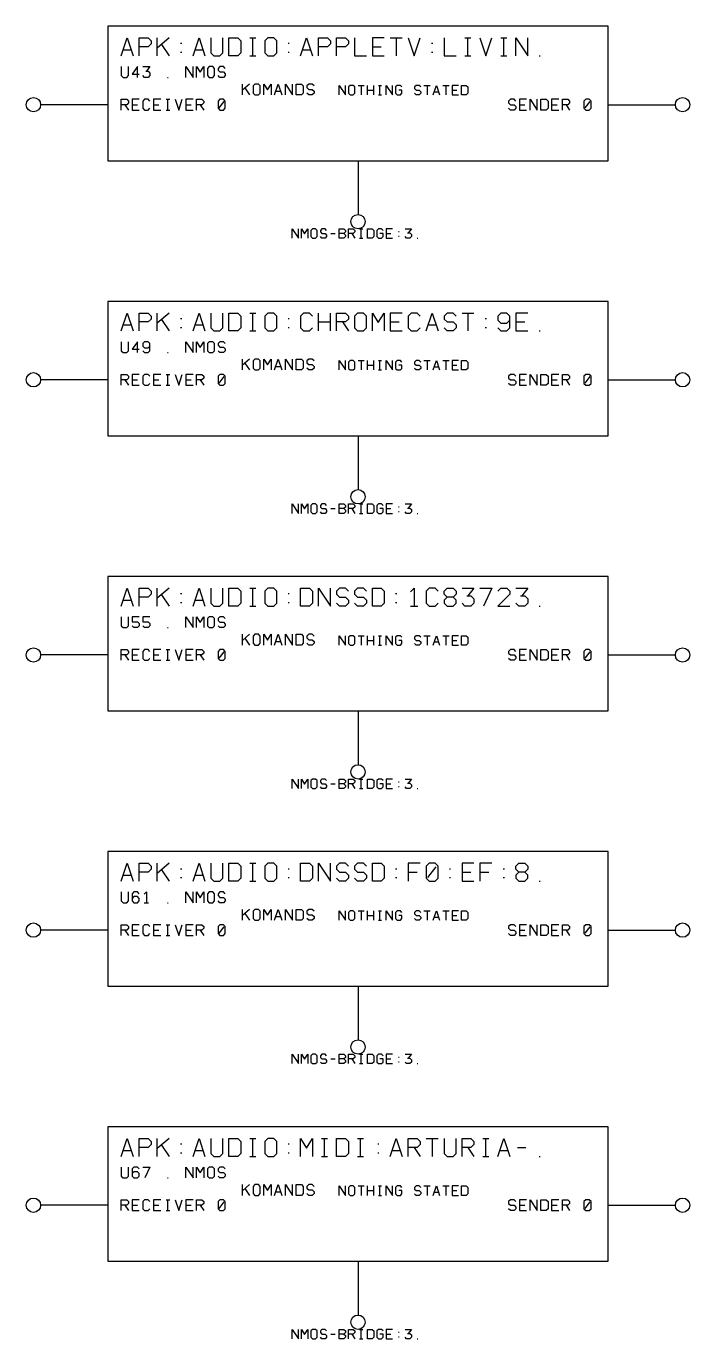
# Model space of a CAD drawing. Header units: millimetres. Extents: x 10 to 2534, y 10 to 1372.
# Drawn here: x 603.9 to 751.9, y 763.3 to 1056.2 of the extents above; entities that cross this region are included whole.
import ezdxf

# ---------------------------------------------------------------- set-up
doc = ezdxf.new("R2010")
doc.units = ezdxf.units.MM
for name, color, linetype, lineweight in [('DEVICE', 7, 'CONTINUOUS', 25), ('LABEL', 8, 'CONTINUOUS', 25), ('PANE', 250, 'CONTINUOUS', 25), ('POINT', 4, 'CONTINUOUS', 25), ('PORT_BUS', 5, 'CONTINUOUS', 25), ('PORT_IN', 3, 'CONTINUOUS', 25), ('PORT_OUT', 30, 'CONTINUOUS', 25)]:
    doc.layers.add(name, color=color, linetype=linetype, lineweight=lineweight)

msp = doc.modelspace()

# ---------------------------------------------------------------- linework, layer by layer
at = {"layer": 'DEVICE'}
for points in [[(622.1, 1026.2), (733.7, 1026.2), (733.7, 1056.2), (622.1, 1056.2)], [(622.1, 964.8), (733.7, 964.8), (733.7, 994.8), (622.1, 994.8)], [(622.1, 903.4), (733.7, 903.4), (733.7, 933.4), (622.1, 933.4)], [(622.1, 842), (733.7, 842), (733.7, 872), (622.1, 872)], [(622.1, 780.6), (733.7, 780.6), (733.7, 810.6), (622.1, 810.6)]]:
    msp.add_lwpolyline(points, close=True, dxfattribs=at)
at = {"layer": 'LABEL'}
for points in [[(625.1, 1049.6), (626.433333, 1053.6), (627.766667, 1049.6)], [(629.1, 1049.6), (629.1, 1053.6), (631.1, 1053.6), (631.766667, 1052.933333), (631.766667, 1052.266667), (631.1, 1051.6), (629.1, 1051.6)], [(633.1, 1049.6), (633.1, 1053.6)], [(635.766667, 1053.6), (633.1, 1051.333333)], [(634.033333, 1052.133333), (635.766667, 1049.6)], [(638.3, 1052.4), (638.566667, 1052.4)], [(641.1, 1049.6), (642.433333, 1053.6), (643.766667, 1049.6)], [(645.1, 1053.6), (645.1, 1050.266667), (645.766667, 1049.6), (647.1, 1049.6), (647.766667, 1050.266667), (647.766667, 1053.6)], [(649.1, 1049.6), (649.1, 1053.6), (651.1, 1053.6), (651.766667, 1052.933333), (651.766667, 1050.266667), (651.1, 1049.6), (649.1, 1049.6)], [(653.766667, 1053.6), (655.1, 1053.6)], [(654.433333, 1049.6), (654.433333, 1053.6)], [(657.766667, 1049.6), (659.1, 1049.6), (659.766667, 1050.266667), (659.766667, 1052.933333), (659.1, 1053.6), (657.766667, 1053.6), (657.1, 1052.933333), (657.1, 1050.266667), (657.766667, 1049.6)], [(662.3, 1052.4), (662.566667, 1052.4)], [(665.1, 1049.6), (666.433333, 1053.6), (667.766667, 1049.6)], [(669.1, 1049.6), (669.1, 1053.6), (671.1, 1053.6), (671.766667, 1052.933333), (671.766667, 1052.266667), (671.1, 1051.6), (669.1, 1051.6)], [(673.1, 1049.6), (673.1, 1053.6), (675.1, 1053.6), (675.766667, 1052.933333), (675.766667, 1052.266667), (675.1, 1051.6), (673.1, 1051.6)], [(677.1, 1053.6), (677.1, 1049.6), (679.766667, 1049.6)], [(683.766667, 1053.6), (681.1, 1053.6), (681.1, 1049.6), (683.766667, 1049.6)], [(681.1, 1051.6), (683.1, 1051.6)], [(685.1, 1053.6), (687.766667, 1053.6)], [(686.433333, 1053.6), (686.433333, 1049.6)], [(689.1, 1053.6), (690.433333, 1049.6), (691.766667, 1053.6)], [(694.3, 1052.4), (694.566667, 1052.4)], [(697.1, 1053.6), (697.1, 1049.6), (699.766667, 1049.6)], [(701.766667, 1053.6), (703.1, 1053.6)], [(702.433333, 1049.6), (702.433333, 1053.6)], [(705.1, 1053.6), (706.433333, 1049.6), (707.766667, 1053.6)], [(709.766667, 1053.6), (711.1, 1053.6)], [(710.433333, 1049.6), (710.433333, 1053.6)], [(713.1, 1049.6), (713.1, 1053.6), (715.766667, 1049.6), (715.766667, 1053.6)], [(625.566667, 1050.933333), (627.3, 1050.933333)], [(638.3, 1050.4), (638.566667, 1050.4)], [(641.566667, 1050.933333), (643.3, 1050.933333)], [(653.766667, 1049.6), (655.1, 1049.6)], [(662.3, 1050.4), (662.566667, 1050.4)], [(665.566667, 1050.933333), (667.3, 1050.933333)], [(694.3, 1050.4), (694.566667, 1050.4)], [(701.766667, 1049.6), (703.1, 1049.6)], [(709.766667, 1049.6), (711.1, 1049.6)], [(718.3, 1049.6), (718.566667, 1049.6)], [(625.1, 1047.2), (625.1, 1045.2), (625.5, 1044.8), (626.3, 1044.8), (626.7, 1045.2), (626.7, 1047.2)], [(628.7, 1044.8), (628.7, 1047.2), (627.5, 1045.52), (629.1, 1045.52)], [(629.9, 1047.2), (631.5, 1047.2), (630.7, 1046.16)], [(630.54, 1046.16), (631.1, 1046.16), (631.5, 1045.76), (631.5, 1045.2), (631.1, 1044.8), (630.3, 1044.8), (629.9, 1045.2)], [(639.5, 1044.8), (639.5, 1047.2), (641.1, 1044.8), (641.1, 1047.2)], [(641.9, 1044.8), (641.9, 1047.2), (642.7, 1045.92), (643.5, 1047.2), (643.5, 1044.8)], [(644.7, 1044.8), (645.5, 1044.8), (645.9, 1045.2), (645.9, 1046.8), (645.5, 1047.2), (644.7, 1047.2), (644.3, 1046.8), (644.3, 1045.2), (644.7, 1044.8)], [(648.3, 1046.8), (647.9, 1047.2), (647.1, 1047.2), (646.7, 1046.8), (646.7, 1046.4), (647.1, 1046), (647.9, 1046), (648.3, 1045.6), (648.3, 1045.2), (647.9, 1044.8), (647.1, 1044.8), (646.7, 1045.2)], [(635.42, 1044.8), (635.58, 1044.8)], [(625.1, 1037.5), (625.1, 1039.9), (626.3, 1039.9), (626.7, 1039.5), (626.7, 1039.1), (626.3, 1038.7), (625.1, 1038.7)], [(629.1, 1039.9), (627.5, 1039.9), (627.5, 1037.5), (629.1, 1037.5)], [(631.5, 1039.5), (631.1, 1039.9), (630.3, 1039.9), (629.9, 1039.5), (629.9, 1037.9), (630.3, 1037.5), (631.1, 1037.5), (631.5, 1037.9)], [(633.9, 1039.9), (632.3, 1039.9), (632.3, 1037.5), (633.9, 1037.5)], [(635.1, 1039.9), (635.9, 1039.9)], [(635.5, 1037.5), (635.5, 1039.9)], [(637.1, 1039.9), (637.9, 1037.5), (638.7, 1039.9)], [(641.1, 1039.9), (639.5, 1039.9), (639.5, 1037.5), (641.1, 1037.5)], [(641.9, 1037.5), (641.9, 1039.9), (643.1, 1039.9), (643.5, 1039.5), (643.5, 1039.1), (643.1, 1038.7), (641.9, 1038.7)], [(647.1, 1037.5), (647.9, 1037.5), (648.3, 1037.9), (648.3, 1039.5), (647.9, 1039.9), (647.1, 1039.9), (646.7, 1039.5), (646.7, 1037.9), (647.1, 1037.5)], [(713.1, 1039.5), (712.7, 1039.9), (711.9, 1039.9), (711.5, 1039.5), (711.5, 1039.1), (711.9, 1038.7), (712.7, 1038.7), (713.1, 1038.3), (713.1, 1037.9), (712.7, 1037.5), (711.9, 1037.5), (711.5, 1037.9)], [(715.5, 1039.9), (713.9, 1039.9), (713.9, 1037.5), (715.5, 1037.5)], [(716.3, 1037.5), (716.3, 1039.9), (717.9, 1037.5), (717.9, 1039.9)], [(718.7, 1037.5), (718.7, 1039.9), (719.9, 1039.9), (720.3, 1039.5), (720.3, 1037.9), (719.9, 1037.5), (718.7, 1037.5)], [(722.7, 1039.9), (721.1, 1039.9), (721.1, 1037.5), (722.7, 1037.5)], [(723.5, 1037.5), (723.5, 1039.9), (724.7, 1039.9), (725.1, 1039.5), (725.1, 1039.1), (724.7, 1038.7), (723.5, 1038.7)], [(728.7, 1037.5), (729.5, 1037.5), (729.9, 1037.9), (729.9, 1039.5), (729.5, 1039.9), (728.7, 1039.9), (728.3, 1039.5), (728.3, 1037.9), (728.7, 1037.5)], [(625.9, 1038.7), (626.7, 1037.5)], [(627.5, 1038.7), (628.7, 1038.7)], [(632.3, 1038.7), (633.5, 1038.7)], [(635.1, 1037.5), (635.9, 1037.5)], [(639.5, 1038.7), (640.7, 1038.7)], [(642.7, 1038.7), (643.5, 1037.5)], [(646.94, 1037.98), (648.06, 1039.42)], [(713.9, 1038.7), (715.1, 1038.7)], [(721.1, 1038.7), (722.3, 1038.7)], [(724.3, 1038.7), (725.1, 1037.5)], [(728.54, 1037.98), (729.66, 1039.42)], [(663.2, 1008.9), (663.2, 1011), (664.6, 1008.9), (664.6, 1011)], [(665.3, 1008.9), (665.3, 1011), (666, 1009.88), (666.7, 1011), (666.7, 1008.9)], [(667.75, 1008.9), (668.45, 1008.9), (668.8, 1009.25), (668.8, 1010.65), (668.45, 1011), (667.75, 1011), (667.4, 1010.65), (667.4, 1009.25), (667.75, 1008.9)], [(670.9, 1010.65), (670.55, 1011), (669.85, 1011), (669.5, 1010.65), (669.5, 1010.3), (669.85, 1009.95), (670.55, 1009.95), (670.9, 1009.6), (670.9, 1009.25), (670.55, 1008.9), (669.85, 1008.9), (669.5, 1009.25)], [(673.7, 1008.9), (673.7, 1011), (674.75, 1011), (675.1, 1010.65), (675.1, 1010.3), (674.75, 1009.95), (673.7, 1009.95)], [(675.8, 1008.9), (675.8, 1011), (676.85, 1011), (677.2, 1010.65), (677.2, 1010.3), (676.85, 1009.95), (675.8, 1009.95)], [(678.25, 1011), (678.95, 1011)], [(678.6, 1008.9), (678.6, 1011)], [(680, 1008.9), (680, 1011), (681.05, 1011), (681.4, 1010.65), (681.4, 1009.25), (681.05, 1008.9), (680, 1008.9)], [(683.5, 1010.65), (683.15, 1011), (682.45, 1011), (682.1, 1010.65), (682.1, 1009.25), (682.45, 1008.9), (683.15, 1008.9), (683.5, 1009.25), (683.5, 1009.95), (682.8, 1009.95)], [(685.6, 1011), (684.2, 1011), (684.2, 1008.9), (685.6, 1008.9)], [(688.4, 1011), (689.8, 1011), (689.1, 1010.09)], [(671.81, 1009.95), (672.79, 1009.95)], [(674.75, 1009.95), (675.1, 1009.6), (675.1, 1009.25), (674.75, 1008.9), (673.7, 1008.9)], [(676.5, 1009.95), (677.2, 1008.9)], [(678.25, 1008.9), (678.95, 1008.9)], [(684.2, 1009.95), (685.25, 1009.95)], [(686.93, 1010.37), (687.07, 1010.37)], [(686.93, 1009.32), (687.07, 1009.32)], [(688.96, 1010.09), (689.45, 1010.09), (689.8, 1009.74), (689.8, 1009.25), (689.45, 1008.9), (688.75, 1008.9), (688.4, 1009.25)], [(691.13, 1008.9), (691.27, 1008.9)], [(625.1, 988.2), (626.433333, 992.2), (627.766667, 988.2)], [(629.1, 988.2), (629.1, 992.2), (631.1, 992.2), (631.766667, 991.533333), (631.766667, 990.866667), (631.1, 990.2), (629.1, 990.2)], [(633.1, 988.2), (633.1, 992.2)], [(635.766667, 992.2), (633.1, 989.933333)], [(634.033333, 990.733333), (635.766667, 988.2)], [(638.3, 991), (638.566667, 991)], [(641.1, 988.2), (642.433333, 992.2), (643.766667, 988.2)], [(645.1, 992.2), (645.1, 988.866667), (645.766667, 988.2), (647.1, 988.2), (647.766667, 988.866667), (647.766667, 992.2)], [(649.1, 988.2), (649.1, 992.2), (651.1, 992.2), (651.766667, 991.533333), (651.766667, 988.866667), (651.1, 988.2), (649.1, 988.2)], [(653.766667, 992.2), (655.1, 992.2)], [(654.433333, 988.2), (654.433333, 992.2)], [(657.766667, 988.2), (659.1, 988.2), (659.766667, 988.866667), (659.766667, 991.533333), (659.1, 992.2), (657.766667, 992.2), (657.1, 991.533333), (657.1, 988.866667), (657.766667, 988.2)], [(662.3, 991), (662.566667, 991)], [(667.766667, 991.533333), (667.1, 992.2), (665.766667, 992.2), (665.1, 991.533333), (665.1, 988.866667), (665.766667, 988.2), (667.1, 988.2), (667.766667, 988.866667)], [(669.1, 988.2), (669.1, 992.2)], [(669.1, 990.2), (671.766667, 990.2)], [(671.766667, 988.2), (671.766667, 992.2)], [(673.1, 988.2), (673.1, 992.2), (675.1, 992.2), (675.766667, 991.533333), (675.766667, 990.866667), (675.1, 990.2), (673.1, 990.2)], [(674.433333, 990.2), (675.766667, 988.2)], [(677.766667, 988.2), (679.1, 988.2), (679.766667, 988.866667), (679.766667, 991.533333), (679.1, 992.2), (677.766667, 992.2), (677.1, 991.533333), (677.1, 988.866667), (677.766667, 988.2)], [(681.1, 988.2), (681.1, 992.2), (682.433333, 990.066667), (683.766667, 992.2), (683.766667, 988.2)], [(687.766667, 992.2), (685.1, 992.2), (685.1, 988.2), (687.766667, 988.2)], [(685.1, 990.2), (687.1, 990.2)], [(691.766667, 991.533333), (691.1, 992.2), (689.766667, 992.2), (689.1, 991.533333), (689.1, 988.866667), (689.766667, 988.2), (691.1, 988.2), (691.766667, 988.866667)], [(693.1, 988.2), (694.433333, 992.2), (695.766667, 988.2)], [(699.766667, 991.533333), (699.1, 992.2), (697.766667, 992.2), (697.1, 991.533333), (697.1, 990.866667), (697.766667, 990.2), (699.1, 990.2), (699.766667, 989.533333), (699.766667, 988.866667), (699.1, 988.2), (697.766667, 988.2), (697.1, 988.866667)], [(701.1, 992.2), (703.766667, 992.2)], [(702.433333, 992.2), (702.433333, 988.2)], [(706.3, 991), (706.566667, 991)], [(709.1, 988.866667), (709.766667, 988.2), (711.1, 988.2), (711.766667, 988.866667), (711.766667, 991.533333), (711.1, 992.2), (709.766667, 992.2), (709.1, 991.533333), (709.1, 990.6), (709.766667, 989.933333), (711.1, 989.933333), (711.766667, 990.6)], [(715.766667, 992.2), (713.1, 992.2), (713.1, 988.2), (715.766667, 988.2)], [(713.1, 990.2), (715.1, 990.2)], [(625.566667, 989.533333), (627.3, 989.533333)], [(638.3, 989), (638.566667, 989)], [(641.566667, 989.533333), (643.3, 989.533333)], [(653.766667, 988.2), (655.1, 988.2)], [(662.3, 989), (662.566667, 989)], [(693.566667, 989.533333), (695.3, 989.533333)], [(706.3, 989), (706.566667, 989)], [(718.3, 988.2), (718.566667, 988.2)], [(625.1, 985.8), (625.1, 983.8), (625.5, 983.4), (626.3, 983.4), (626.7, 983.8), (626.7, 985.8)], [(628.7, 983.4), (628.7, 985.8), (627.5, 984.12), (629.1, 984.12)], [(629.9, 983.8), (630.3, 983.4), (631.1, 983.4), (631.5, 983.8), (631.5, 985.4), (631.1, 985.8), (630.3, 985.8), (629.9, 985.4), (629.9, 984.84), (630.3, 984.44), (631.1, 984.44), (631.5, 984.84)], [(639.5, 983.4), (639.5, 985.8), (641.1, 983.4), (641.1, 985.8)], [(641.9, 983.4), (641.9, 985.8), (642.7, 984.52), (643.5, 985.8), (643.5, 983.4)], [(644.7, 983.4), (645.5, 983.4), (645.9, 983.8), (645.9, 985.4), (645.5, 985.8), (644.7, 985.8), (644.3, 985.4), (644.3, 983.8), (644.7, 983.4)], [(648.3, 985.4), (647.9, 985.8), (647.1, 985.8), (646.7, 985.4), (646.7, 985), (647.1, 984.6), (647.9, 984.6), (648.3, 984.2), (648.3, 983.8), (647.9, 983.4), (647.1, 983.4), (646.7, 983.8)], [(635.42, 983.4), (635.58, 983.4)], [(625.1, 976.1), (625.1, 978.5), (626.3, 978.5), (626.7, 978.1), (626.7, 977.7), (626.3, 977.3), (625.1, 977.3)], [(629.1, 978.5), (627.5, 978.5), (627.5, 976.1), (629.1, 976.1)], [(631.5, 978.1), (631.1, 978.5), (630.3, 978.5), (629.9, 978.1), (629.9, 976.5), (630.3, 976.1), (631.1, 976.1), (631.5, 976.5)], [(633.9, 978.5), (632.3, 978.5), (632.3, 976.1), (633.9, 976.1)], [(635.1, 978.5), (635.9, 978.5)], [(635.5, 976.1), (635.5, 978.5)], [(637.1, 978.5), (637.9, 976.1), (638.7, 978.5)], [(641.1, 978.5), (639.5, 978.5), (639.5, 976.1), (641.1, 976.1)], [(641.9, 976.1), (641.9, 978.5), (643.1, 978.5), (643.5, 978.1), (643.5, 977.7), (643.1, 977.3), (641.9, 977.3)], [(647.1, 976.1), (647.9, 976.1), (648.3, 976.5), (648.3, 978.1), (647.9, 978.5), (647.1, 978.5), (646.7, 978.1), (646.7, 976.5), (647.1, 976.1)], [(713.1, 978.1), (712.7, 978.5), (711.9, 978.5), (711.5, 978.1), (711.5, 977.7), (711.9, 977.3), (712.7, 977.3), (713.1, 976.9), (713.1, 976.5), (712.7, 976.1), (711.9, 976.1), (711.5, 976.5)], [(715.5, 978.5), (713.9, 978.5), (713.9, 976.1), (715.5, 976.1)], [(716.3, 976.1), (716.3, 978.5), (717.9, 976.1), (717.9, 978.5)], [(718.7, 976.1), (718.7, 978.5), (719.9, 978.5), (720.3, 978.1), (720.3, 976.5), (719.9, 976.1), (718.7, 976.1)], [(722.7, 978.5), (721.1, 978.5), (721.1, 976.1), (722.7, 976.1)], [(723.5, 976.1), (723.5, 978.5), (724.7, 978.5), (725.1, 978.1), (725.1, 977.7), (724.7, 977.3), (723.5, 977.3)], [(728.7, 976.1), (729.5, 976.1), (729.9, 976.5), (729.9, 978.1), (729.5, 978.5), (728.7, 978.5), (728.3, 978.1), (728.3, 976.5), (728.7, 976.1)], [(625.9, 977.3), (626.7, 976.1)], [(627.5, 977.3), (628.7, 977.3)], [(632.3, 977.3), (633.5, 977.3)], [(635.1, 976.1), (635.9, 976.1)], [(639.5, 977.3), (640.7, 977.3)], [(642.7, 977.3), (643.5, 976.1)], [(646.94, 976.58), (648.06, 978.02)], [(713.9, 977.3), (715.1, 977.3)], [(721.1, 977.3), (722.3, 977.3)], [(724.3, 977.3), (725.1, 976.1)], [(728.54, 976.58), (729.66, 978.02)], [(663.2, 947.5), (663.2, 949.6), (664.6, 947.5), (664.6, 949.6)], [(665.3, 947.5), (665.3, 949.6), (666, 948.48), (666.7, 949.6), (666.7, 947.5)], [(667.75, 947.5), (668.45, 947.5), (668.8, 947.85), (668.8, 949.25), (668.45, 949.6), (667.75, 949.6), (667.4, 949.25), (667.4, 947.85), (667.75, 947.5)], [(670.9, 949.25), (670.55, 949.6), (669.85, 949.6), (669.5, 949.25), (669.5, 948.9), (669.85, 948.55), (670.55, 948.55), (670.9, 948.2), (670.9, 947.85), (670.55, 947.5), (669.85, 947.5), (669.5, 947.85)], [(673.7, 947.5), (673.7, 949.6), (674.75, 949.6), (675.1, 949.25), (675.1, 948.9), (674.75, 948.55), (673.7, 948.55)], [(675.8, 947.5), (675.8, 949.6), (676.85, 949.6), (677.2, 949.25), (677.2, 948.9), (676.85, 948.55), (675.8, 948.55)], [(678.25, 949.6), (678.95, 949.6)], [(678.6, 947.5), (678.6, 949.6)], [(680, 947.5), (680, 949.6), (681.05, 949.6), (681.4, 949.25), (681.4, 947.85), (681.05, 947.5), (680, 947.5)], [(683.5, 949.25), (683.15, 949.6), (682.45, 949.6), (682.1, 949.25), (682.1, 947.85), (682.45, 947.5), (683.15, 947.5), (683.5, 947.85), (683.5, 948.55), (682.8, 948.55)], [(685.6, 949.6), (684.2, 949.6), (684.2, 947.5), (685.6, 947.5)], [(688.4, 949.6), (689.8, 949.6), (689.1, 948.69)], [(671.81, 948.55), (672.79, 948.55)], [(674.75, 948.55), (675.1, 948.2), (675.1, 947.85), (674.75, 947.5), (673.7, 947.5)], [(676.5, 948.55), (677.2, 947.5)], [(678.25, 947.5), (678.95, 947.5)], [(684.2, 948.55), (685.25, 948.55)], [(686.93, 948.97), (687.07, 948.97)], [(686.93, 947.92), (687.07, 947.92)], [(688.96, 948.69), (689.45, 948.69), (689.8, 948.34), (689.8, 947.85), (689.45, 947.5), (688.75, 947.5), (688.4, 947.85)], [(691.13, 947.5), (691.27, 947.5)], [(625.1, 926.8), (626.433333, 930.8), (627.766667, 926.8)], [(629.1, 926.8), (629.1, 930.8), (631.1, 930.8), (631.766667, 930.133333), (631.766667, 929.466667), (631.1, 928.8), (629.1, 928.8)], [(633.1, 926.8), (633.1, 930.8)], [(635.766667, 930.8), (633.1, 928.533333)], [(634.033333, 929.333333), (635.766667, 926.8)], [(638.3, 929.6), (638.566667, 929.6)], [(641.1, 926.8), (642.433333, 930.8), (643.766667, 926.8)], [(645.1, 930.8), (645.1, 927.466667), (645.766667, 926.8), (647.1, 926.8), (647.766667, 927.466667), (647.766667, 930.8)], [(649.1, 926.8), (649.1, 930.8), (651.1, 930.8), (651.766667, 930.133333), (651.766667, 927.466667), (651.1, 926.8), (649.1, 926.8)], [(653.766667, 930.8), (655.1, 930.8)], [(654.433333, 926.8), (654.433333, 930.8)], [(657.766667, 926.8), (659.1, 926.8), (659.766667, 927.466667), (659.766667, 930.133333), (659.1, 930.8), (657.766667, 930.8), (657.1, 930.133333), (657.1, 927.466667), (657.766667, 926.8)], [(662.3, 929.6), (662.566667, 929.6)], [(665.1, 926.8), (665.1, 930.8), (667.1, 930.8), (667.766667, 930.133333), (667.766667, 927.466667), (667.1, 926.8), (665.1, 926.8)], [(669.1, 926.8), (669.1, 930.8), (671.766667, 926.8), (671.766667, 930.8)], [(675.766667, 930.133333), (675.1, 930.8), (673.766667, 930.8), (673.1, 930.133333), (673.1, 929.466667), (673.766667, 928.8), (675.1, 928.8), (675.766667, 928.133333), (675.766667, 927.466667), (675.1, 926.8), (673.766667, 926.8), (673.1, 927.466667)], [(679.766667, 930.133333), (679.1, 930.8), (677.766667, 930.8), (677.1, 930.133333), (677.1, 929.466667), (677.766667, 928.8), (679.1, 928.8), (679.766667, 928.133333), (679.766667, 927.466667), (679.1, 926.8), (677.766667, 926.8), (677.1, 927.466667)], [(681.1, 926.8), (681.1, 930.8), (683.1, 930.8), (683.766667, 930.133333), (683.766667, 927.466667), (683.1, 926.8), (681.1, 926.8)], [(686.3, 929.6), (686.566667, 929.6)], [(689.633333, 930), (690.433333, 930.8), (690.433333, 926.8)], [(695.766667, 930.133333), (695.1, 930.8), (693.766667, 930.8), (693.1, 930.133333), (693.1, 927.466667), (693.766667, 926.8), (695.1, 926.8), (695.766667, 927.466667)], [(697.766667, 928.8), (697.1, 929.466667), (697.1, 930.133333), (697.766667, 930.8), (699.1, 930.8), (699.766667, 930.133333), (699.766667, 929.466667), (699.1, 928.8), (697.766667, 928.8), (697.1, 928.133333), (697.1, 927.466667), (697.766667, 926.8), (699.1, 926.8), (699.766667, 927.466667), (699.766667, 928.133333), (699.1, 928.8)], [(701.1, 930.8), (703.766667, 930.8), (702.433333, 929.066667)], [(702.166667, 929.066667), (703.1, 929.066667), (703.766667, 928.4), (703.766667, 927.466667), (703.1, 926.8), (701.766667, 926.8), (701.1, 927.466667)], [(705.1, 930.8), (707.766667, 930.8), (705.9, 926.8)], [(709.1, 930.133333), (709.766667, 930.8), (711.1, 930.8), (711.766667, 930.133333), (711.766667, 929.466667), (709.1, 926.8), (711.766667, 926.8)], [(713.1, 930.8), (715.766667, 930.8), (714.433333, 929.066667)], [(714.166667, 929.066667), (715.1, 929.066667), (715.766667, 928.4), (715.766667, 927.466667), (715.1, 926.8), (713.766667, 926.8), (713.1, 927.466667)], [(625.566667, 928.133333), (627.3, 928.133333)], [(638.3, 927.6), (638.566667, 927.6)], [(641.566667, 928.133333), (643.3, 928.133333)], [(653.766667, 926.8), (655.1, 926.8)], [(662.3, 927.6), (662.566667, 927.6)], [(686.3, 927.6), (686.566667, 927.6)], [(689.633333, 926.8), (691.233333, 926.8)], [(718.3, 926.8), (718.566667, 926.8)], [(625.1, 924.4), (625.1, 922.4), (625.5, 922), (626.3, 922), (626.7, 922.4), (626.7, 924.4)], [(629.1, 924.4), (627.5, 924.4), (627.5, 923.28), (628.7, 923.28), (629.1, 922.88), (629.1, 922.4), (628.7, 922), (627.9, 922), (627.5, 922.4)], [(631.5, 924.4), (629.9, 924.4), (629.9, 923.28), (631.1, 923.28), (631.5, 922.88), (631.5, 922.4), (631.1, 922), (630.3, 922), (629.9, 922.4)], [(639.5, 922), (639.5, 924.4), (641.1, 922), (641.1, 924.4)], [(641.9, 922), (641.9, 924.4), (642.7, 923.12), (643.5, 924.4), (643.5, 922)], [(644.7, 922), (645.5, 922), (645.9, 922.4), (645.9, 924), (645.5, 924.4), (644.7, 924.4), (644.3, 924), (644.3, 922.4), (644.7, 922)], [(648.3, 924), (647.9, 924.4), (647.1, 924.4), (646.7, 924), (646.7, 923.6), (647.1, 923.2), (647.9, 923.2), (648.3, 922.8), (648.3, 922.4), (647.9, 922), (647.1, 922), (646.7, 922.4)], [(635.42, 922), (635.58, 922)], [(625.1, 914.7), (625.1, 917.1), (626.3, 917.1), (626.7, 916.7), (626.7, 916.3), (626.3, 915.9), (625.1, 915.9)], [(629.1, 917.1), (627.5, 917.1), (627.5, 914.7), (629.1, 914.7)], [(631.5, 916.7), (631.1, 917.1), (630.3, 917.1), (629.9, 916.7), (629.9, 915.1), (630.3, 914.7), (631.1, 914.7), (631.5, 915.1)], [(633.9, 917.1), (632.3, 917.1), (632.3, 914.7), (633.9, 914.7)], [(635.1, 917.1), (635.9, 917.1)], [(635.5, 914.7), (635.5, 917.1)], [(637.1, 917.1), (637.9, 914.7), (638.7, 917.1)], [(641.1, 917.1), (639.5, 917.1), (639.5, 914.7), (641.1, 914.7)], [(641.9, 914.7), (641.9, 917.1), (643.1, 917.1), (643.5, 916.7), (643.5, 916.3), (643.1, 915.9), (641.9, 915.9)], [(647.1, 914.7), (647.9, 914.7), (648.3, 915.1), (648.3, 916.7), (647.9, 917.1), (647.1, 917.1), (646.7, 916.7), (646.7, 915.1), (647.1, 914.7)], [(713.1, 916.7), (712.7, 917.1), (711.9, 917.1), (711.5, 916.7), (711.5, 916.3), (711.9, 915.9), (712.7, 915.9), (713.1, 915.5), (713.1, 915.1), (712.7, 914.7), (711.9, 914.7), (711.5, 915.1)], [(715.5, 917.1), (713.9, 917.1), (713.9, 914.7), (715.5, 914.7)], [(716.3, 914.7), (716.3, 917.1), (717.9, 914.7), (717.9, 917.1)], [(718.7, 914.7), (718.7, 917.1), (719.9, 917.1), (720.3, 916.7), (720.3, 915.1), (719.9, 914.7), (718.7, 914.7)], [(722.7, 917.1), (721.1, 917.1), (721.1, 914.7), (722.7, 914.7)], [(723.5, 914.7), (723.5, 917.1), (724.7, 917.1), (725.1, 916.7), (725.1, 916.3), (724.7, 915.9), (723.5, 915.9)], [(728.7, 914.7), (729.5, 914.7), (729.9, 915.1), (729.9, 916.7), (729.5, 917.1), (728.7, 917.1), (728.3, 916.7), (728.3, 915.1), (728.7, 914.7)], [(625.9, 915.9), (626.7, 914.7)], [(627.5, 915.9), (628.7, 915.9)], [(632.3, 915.9), (633.5, 915.9)], [(635.1, 914.7), (635.9, 914.7)], [(639.5, 915.9), (640.7, 915.9)], [(642.7, 915.9), (643.5, 914.7)], [(646.94, 915.18), (648.06, 916.62)], [(713.9, 915.9), (715.1, 915.9)], [(721.1, 915.9), (722.3, 915.9)], [(724.3, 915.9), (725.1, 914.7)], [(728.54, 915.18), (729.66, 916.62)], [(663.2, 886.1), (663.2, 888.2), (664.6, 886.1), (664.6, 888.2)], [(665.3, 886.1), (665.3, 888.2), (666, 887.08), (666.7, 888.2), (666.7, 886.1)], [(667.75, 886.1), (668.45, 886.1), (668.8, 886.45), (668.8, 887.85), (668.45, 888.2), (667.75, 888.2), (667.4, 887.85), (667.4, 886.45), (667.75, 886.1)], [(670.9, 887.85), (670.55, 888.2), (669.85, 888.2), (669.5, 887.85), (669.5, 887.5), (669.85, 887.15), (670.55, 887.15), (670.9, 886.8), (670.9, 886.45), (670.55, 886.1), (669.85, 886.1), (669.5, 886.45)], [(673.7, 886.1), (673.7, 888.2), (674.75, 888.2), (675.1, 887.85), (675.1, 887.5), (674.75, 887.15), (673.7, 887.15)], [(675.8, 886.1), (675.8, 888.2), (676.85, 888.2), (677.2, 887.85), (677.2, 887.5), (676.85, 887.15), (675.8, 887.15)], [(678.25, 888.2), (678.95, 888.2)], [(678.6, 886.1), (678.6, 888.2)], [(680, 886.1), (680, 888.2), (681.05, 888.2), (681.4, 887.85), (681.4, 886.45), (681.05, 886.1), (680, 886.1)], [(683.5, 887.85), (683.15, 888.2), (682.45, 888.2), (682.1, 887.85), (682.1, 886.45), (682.45, 886.1), (683.15, 886.1), (683.5, 886.45), (683.5, 887.15), (682.8, 887.15)], [(685.6, 888.2), (684.2, 888.2), (684.2, 886.1), (685.6, 886.1)], [(686.93, 887.57), (687.07, 887.57)], [(688.4, 888.2), (689.8, 888.2), (689.1, 887.29)], [(671.81, 887.15), (672.79, 887.15)], [(674.75, 887.15), (675.1, 886.8), (675.1, 886.45), (674.75, 886.1), (673.7, 886.1)], [(676.5, 887.15), (677.2, 886.1)], [(678.25, 886.1), (678.95, 886.1)], [(684.2, 887.15), (685.25, 887.15)], [(686.93, 886.52), (687.07, 886.52)], [(688.96, 887.29), (689.45, 887.29), (689.8, 886.94), (689.8, 886.45), (689.45, 886.1), (688.75, 886.1), (688.4, 886.45)], [(691.13, 886.1), (691.27, 886.1)], [(625.1, 865.4), (626.433333, 869.4), (627.766667, 865.4)], [(629.1, 865.4), (629.1, 869.4), (631.1, 869.4), (631.766667, 868.733333), (631.766667, 868.066667), (631.1, 867.4), (629.1, 867.4)], [(633.1, 865.4), (633.1, 869.4)], [(635.766667, 869.4), (633.1, 867.133333)], [(634.033333, 867.933333), (635.766667, 865.4)], [(638.3, 868.2), (638.566667, 868.2)], [(641.1, 865.4), (642.433333, 869.4), (643.766667, 865.4)], [(645.1, 869.4), (645.1, 866.066667), (645.766667, 865.4), (647.1, 865.4), (647.766667, 866.066667), (647.766667, 869.4)], [(649.1, 865.4), (649.1, 869.4), (651.1, 869.4), (651.766667, 868.733333), (651.766667, 866.066667), (651.1, 865.4), (649.1, 865.4)], [(653.766667, 869.4), (655.1, 869.4)], [(654.433333, 865.4), (654.433333, 869.4)], [(657.766667, 865.4), (659.1, 865.4), (659.766667, 866.066667), (659.766667, 868.733333), (659.1, 869.4), (657.766667, 869.4), (657.1, 868.733333), (657.1, 866.066667), (657.766667, 865.4)], [(662.3, 868.2), (662.566667, 868.2)], [(665.1, 865.4), (665.1, 869.4), (667.1, 869.4), (667.766667, 868.733333), (667.766667, 866.066667), (667.1, 865.4), (665.1, 865.4)], [(669.1, 865.4), (669.1, 869.4), (671.766667, 865.4), (671.766667, 869.4)], [(675.766667, 868.733333), (675.1, 869.4), (673.766667, 869.4), (673.1, 868.733333), (673.1, 868.066667), (673.766667, 867.4), (675.1, 867.4), (675.766667, 866.733333), (675.766667, 866.066667), (675.1, 865.4), (673.766667, 865.4), (673.1, 866.066667)], [(679.766667, 868.733333), (679.1, 869.4), (677.766667, 869.4), (677.1, 868.733333), (677.1, 868.066667), (677.766667, 867.4), (679.1, 867.4), (679.766667, 866.733333), (679.766667, 866.066667), (679.1, 865.4), (677.766667, 865.4), (677.1, 866.066667)], [(681.1, 865.4), (681.1, 869.4), (683.1, 869.4), (683.766667, 868.733333), (683.766667, 866.066667), (683.1, 865.4), (681.1, 865.4)], [(686.3, 868.2), (686.566667, 868.2)], [(691.766667, 869.4), (689.1, 869.4), (689.1, 865.4)], [(689.1, 867.4), (691.1, 867.4)], [(693.766667, 865.4), (695.1, 865.4), (695.766667, 866.066667), (695.766667, 868.733333), (695.1, 869.4), (693.766667, 869.4), (693.1, 868.733333), (693.1, 866.066667), (693.766667, 865.4)], [(693.5, 866.2), (695.366667, 868.6)], [(698.3, 868.2), (698.566667, 868.2)], [(703.766667, 869.4), (701.1, 869.4), (701.1, 865.4), (703.766667, 865.4)], [(701.1, 867.4), (703.1, 867.4)], [(707.766667, 869.4), (705.1, 869.4), (705.1, 865.4)], [(705.1, 867.4), (707.1, 867.4)], [(710.3, 868.2), (710.566667, 868.2)], [(713.766667, 867.4), (713.1, 868.066667), (713.1, 868.733333), (713.766667, 869.4), (715.1, 869.4), (715.766667, 868.733333), (715.766667, 868.066667), (715.1, 867.4), (713.766667, 867.4), (713.1, 866.733333), (713.1, 866.066667), (713.766667, 865.4), (715.1, 865.4), (715.766667, 866.066667), (715.766667, 866.733333), (715.1, 867.4)], [(625.566667, 866.733333), (627.3, 866.733333)], [(638.3, 866.2), (638.566667, 866.2)], [(641.566667, 866.733333), (643.3, 866.733333)], [(653.766667, 865.4), (655.1, 865.4)], [(662.3, 866.2), (662.566667, 866.2)], [(686.3, 866.2), (686.566667, 866.2)], [(698.3, 866.2), (698.566667, 866.2)], [(710.3, 866.2), (710.566667, 866.2)], [(718.3, 865.4), (718.566667, 865.4)], [(625.1, 863), (625.1, 861), (625.5, 860.6), (626.3, 860.6), (626.7, 861), (626.7, 863)], [(629.1, 862.6), (628.7, 863), (627.9, 863), (627.5, 862.6), (627.5, 861), (627.9, 860.6), (628.7, 860.6), (629.1, 861), (629.1, 861.56), (628.7, 861.96), (627.9, 861.96), (627.5, 861.56)], [(630.22, 862.52), (630.7, 863), (630.7, 860.6)], [(639.5, 860.6), (639.5, 863), (641.1, 860.6), (641.1, 863)], [(641.9, 860.6), (641.9, 863), (642.7, 861.72), (643.5, 863), (643.5, 860.6)], [(644.7, 860.6), (645.5, 860.6), (645.9, 861), (645.9, 862.6), (645.5, 863), (644.7, 863), (644.3, 862.6), (644.3, 861), (644.7, 860.6)], [(648.3, 862.6), (647.9, 863), (647.1, 863), (646.7, 862.6), (646.7, 862.2), (647.1, 861.8), (647.9, 861.8), (648.3, 861.4), (648.3, 861), (647.9, 860.6), (647.1, 860.6), (646.7, 861)], [(630.22, 860.6), (631.18, 860.6)], [(635.42, 860.6), (635.58, 860.6)], [(625.1, 853.3), (625.1, 855.7), (626.3, 855.7), (626.7, 855.3), (626.7, 854.9), (626.3, 854.5), (625.1, 854.5)], [(629.1, 855.7), (627.5, 855.7), (627.5, 853.3), (629.1, 853.3)], [(631.5, 855.3), (631.1, 855.7), (630.3, 855.7), (629.9, 855.3), (629.9, 853.7), (630.3, 853.3), (631.1, 853.3), (631.5, 853.7)], [(633.9, 855.7), (632.3, 855.7), (632.3, 853.3), (633.9, 853.3)], [(635.1, 855.7), (635.9, 855.7)], [(635.5, 853.3), (635.5, 855.7)], [(637.1, 855.7), (637.9, 853.3), (638.7, 855.7)], [(641.1, 855.7), (639.5, 855.7), (639.5, 853.3), (641.1, 853.3)], [(641.9, 853.3), (641.9, 855.7), (643.1, 855.7), (643.5, 855.3), (643.5, 854.9), (643.1, 854.5), (641.9, 854.5)], [(647.1, 853.3), (647.9, 853.3), (648.3, 853.7), (648.3, 855.3), (647.9, 855.7), (647.1, 855.7), (646.7, 855.3), (646.7, 853.7), (647.1, 853.3)], [(713.1, 855.3), (712.7, 855.7), (711.9, 855.7), (711.5, 855.3), (711.5, 854.9), (711.9, 854.5), (712.7, 854.5), (713.1, 854.1), (713.1, 853.7), (712.7, 853.3), (711.9, 853.3), (711.5, 853.7)], [(715.5, 855.7), (713.9, 855.7), (713.9, 853.3), (715.5, 853.3)], [(716.3, 853.3), (716.3, 855.7), (717.9, 853.3), (717.9, 855.7)], [(718.7, 853.3), (718.7, 855.7), (719.9, 855.7), (720.3, 855.3), (720.3, 853.7), (719.9, 853.3), (718.7, 853.3)], [(722.7, 855.7), (721.1, 855.7), (721.1, 853.3), (722.7, 853.3)], [(723.5, 853.3), (723.5, 855.7), (724.7, 855.7), (725.1, 855.3), (725.1, 854.9), (724.7, 854.5), (723.5, 854.5)], [(728.7, 853.3), (729.5, 853.3), (729.9, 853.7), (729.9, 855.3), (729.5, 855.7), (728.7, 855.7), (728.3, 855.3), (728.3, 853.7), (728.7, 853.3)], [(625.9, 854.5), (626.7, 853.3)], [(627.5, 854.5), (628.7, 854.5)], [(632.3, 854.5), (633.5, 854.5)], [(635.1, 853.3), (635.9, 853.3)], [(639.5, 854.5), (640.7, 854.5)], [(642.7, 854.5), (643.5, 853.3)], [(646.94, 853.78), (648.06, 855.22)], [(713.9, 854.5), (715.1, 854.5)], [(721.1, 854.5), (722.3, 854.5)], [(724.3, 854.5), (725.1, 853.3)], [(728.54, 853.78), (729.66, 855.22)], [(663.2, 824.7), (663.2, 826.8), (664.6, 824.7), (664.6, 826.8)], [(665.3, 824.7), (665.3, 826.8), (666, 825.68), (666.7, 826.8), (666.7, 824.7)], [(667.75, 824.7), (668.45, 824.7), (668.8, 825.05), (668.8, 826.45), (668.45, 826.8), (667.75, 826.8), (667.4, 826.45), (667.4, 825.05), (667.75, 824.7)], [(670.9, 826.45), (670.55, 826.8), (669.85, 826.8), (669.5, 826.45), (669.5, 826.1), (669.85, 825.75), (670.55, 825.75), (670.9, 825.4), (670.9, 825.05), (670.55, 824.7), (669.85, 824.7), (669.5, 825.05)], [(673.7, 824.7), (673.7, 826.8), (674.75, 826.8), (675.1, 826.45), (675.1, 826.1), (674.75, 825.75), (673.7, 825.75)], [(675.8, 824.7), (675.8, 826.8), (676.85, 826.8), (677.2, 826.45), (677.2, 826.1), (676.85, 825.75), (675.8, 825.75)], [(678.25, 826.8), (678.95, 826.8)], [(678.6, 824.7), (678.6, 826.8)], [(680, 824.7), (680, 826.8), (681.05, 826.8), (681.4, 826.45), (681.4, 825.05), (681.05, 824.7), (680, 824.7)], [(683.5, 826.45), (683.15, 826.8), (682.45, 826.8), (682.1, 826.45), (682.1, 825.05), (682.45, 824.7), (683.15, 824.7), (683.5, 825.05), (683.5, 825.75), (682.8, 825.75)], [(685.6, 826.8), (684.2, 826.8), (684.2, 824.7), (685.6, 824.7)], [(686.93, 826.17), (687.07, 826.17)], [(688.4, 826.8), (689.8, 826.8), (689.1, 825.89)], [(671.81, 825.75), (672.79, 825.75)], [(674.75, 825.75), (675.1, 825.4), (675.1, 825.05), (674.75, 824.7), (673.7, 824.7)], [(676.5, 825.75), (677.2, 824.7)], [(678.25, 824.7), (678.95, 824.7)], [(684.2, 825.75), (685.25, 825.75)], [(686.93, 825.12), (687.07, 825.12)], [(688.96, 825.89), (689.45, 825.89), (689.8, 825.54), (689.8, 825.05), (689.45, 824.7), (688.75, 824.7), (688.4, 825.05)], [(691.13, 824.7), (691.27, 824.7)], [(625.1, 804), (626.433333, 808), (627.766667, 804)], [(629.1, 804), (629.1, 808), (631.1, 808), (631.766667, 807.333333), (631.766667, 806.666667), (631.1, 806), (629.1, 806)], [(633.1, 804), (633.1, 808)], [(635.766667, 808), (633.1, 805.733333)], [(634.033333, 806.533333), (635.766667, 804)], [(638.3, 806.8), (638.566667, 806.8)], [(641.1, 804), (642.433333, 808), (643.766667, 804)], [(645.1, 808), (645.1, 804.666667), (645.766667, 804), (647.1, 804), (647.766667, 804.666667), (647.766667, 808)], [(649.1, 804), (649.1, 808), (651.1, 808), (651.766667, 807.333333), (651.766667, 804.666667), (651.1, 804), (649.1, 804)], [(653.766667, 808), (655.1, 808)], [(654.433333, 804), (654.433333, 808)], [(657.766667, 804), (659.1, 804), (659.766667, 804.666667), (659.766667, 807.333333), (659.1, 808), (657.766667, 808), (657.1, 807.333333), (657.1, 804.666667), (657.766667, 804)], [(662.3, 806.8), (662.566667, 806.8)], [(665.1, 804), (665.1, 808), (666.433333, 805.866667), (667.766667, 808), (667.766667, 804)], [(669.766667, 808), (671.1, 808)], [(670.433333, 804), (670.433333, 808)], [(673.1, 804), (673.1, 808), (675.1, 808), (675.766667, 807.333333), (675.766667, 804.666667), (675.1, 804), (673.1, 804)], [(677.766667, 808), (679.1, 808)], [(678.433333, 804), (678.433333, 808)], [(682.3, 806.8), (682.566667, 806.8)], [(685.1, 804), (686.433333, 808), (687.766667, 804)], [(689.1, 804), (689.1, 808), (691.1, 808), (691.766667, 807.333333), (691.766667, 806.666667), (691.1, 806), (689.1, 806)], [(690.433333, 806), (691.766667, 804)], [(693.1, 808), (695.766667, 808)], [(694.433333, 808), (694.433333, 804)], [(697.1, 808), (697.1, 804.666667), (697.766667, 804), (699.1, 804), (699.766667, 804.666667), (699.766667, 808)], [(701.1, 804), (701.1, 808), (703.1, 808), (703.766667, 807.333333), (703.766667, 806.666667), (703.1, 806), (701.1, 806)], [(702.433333, 806), (703.766667, 804)], [(705.766667, 808), (707.1, 808)], [(706.433333, 804), (706.433333, 808)], [(709.1, 804), (710.433333, 808), (711.766667, 804)], [(713.5, 806), (715.366667, 806)], [(625.566667, 805.333333), (627.3, 805.333333)], [(638.3, 804.8), (638.566667, 804.8)], [(641.566667, 805.333333), (643.3, 805.333333)], [(653.766667, 804), (655.1, 804)], [(662.3, 804.8), (662.566667, 804.8)], [(669.766667, 804), (671.1, 804)], [(677.766667, 804), (679.1, 804)], [(682.3, 804.8), (682.566667, 804.8)], [(685.566667, 805.333333), (687.3, 805.333333)], [(705.766667, 804), (707.1, 804)], [(709.566667, 805.333333), (711.3, 805.333333)], [(718.3, 804), (718.566667, 804)], [(625.1, 801.6), (625.1, 799.6), (625.5, 799.2), (626.3, 799.2), (626.7, 799.6), (626.7, 801.6)], [(629.1, 801.2), (628.7, 801.6), (627.9, 801.6), (627.5, 801.2), (627.5, 799.6), (627.9, 799.2), (628.7, 799.2), (629.1, 799.6), (629.1, 800.16), (628.7, 800.56), (627.9, 800.56), (627.5, 800.16)], [(629.9, 801.6), (631.5, 801.6), (630.38, 799.2)], [(639.5, 799.2), (639.5, 801.6), (641.1, 799.2), (641.1, 801.6)], [(641.9, 799.2), (641.9, 801.6), (642.7, 800.32), (643.5, 801.6), (643.5, 799.2)], [(644.7, 799.2), (645.5, 799.2), (645.9, 799.6), (645.9, 801.2), (645.5, 801.6), (644.7, 801.6), (644.3, 801.2), (644.3, 799.6), (644.7, 799.2)], [(648.3, 801.2), (647.9, 801.6), (647.1, 801.6), (646.7, 801.2), (646.7, 800.8), (647.1, 800.4), (647.9, 800.4), (648.3, 800), (648.3, 799.6), (647.9, 799.2), (647.1, 799.2), (646.7, 799.6)], [(635.42, 799.2), (635.58, 799.2)], [(625.1, 791.9), (625.1, 794.3), (626.3, 794.3), (626.7, 793.9), (626.7, 793.5), (626.3, 793.1), (625.1, 793.1)], [(629.1, 794.3), (627.5, 794.3), (627.5, 791.9), (629.1, 791.9)], [(631.5, 793.9), (631.1, 794.3), (630.3, 794.3), (629.9, 793.9), (629.9, 792.3), (630.3, 791.9), (631.1, 791.9), (631.5, 792.3)], [(633.9, 794.3), (632.3, 794.3), (632.3, 791.9), (633.9, 791.9)], [(635.1, 794.3), (635.9, 794.3)], [(635.5, 791.9), (635.5, 794.3)], [(637.1, 794.3), (637.9, 791.9), (638.7, 794.3)], [(641.1, 794.3), (639.5, 794.3), (639.5, 791.9), (641.1, 791.9)], [(641.9, 791.9), (641.9, 794.3), (643.1, 794.3), (643.5, 793.9), (643.5, 793.5), (643.1, 793.1), (641.9, 793.1)], [(647.1, 791.9), (647.9, 791.9), (648.3, 792.3), (648.3, 793.9), (647.9, 794.3), (647.1, 794.3), (646.7, 793.9), (646.7, 792.3), (647.1, 791.9)], [(646.94, 792.38), (648.06, 793.82)], [(713.1, 793.9), (712.7, 794.3), (711.9, 794.3), (711.5, 793.9), (711.5, 793.5), (711.9, 793.1), (712.7, 793.1), (713.1, 792.7), (713.1, 792.3), (712.7, 791.9), (711.9, 791.9), (711.5, 792.3)], [(715.5, 794.3), (713.9, 794.3), (713.9, 791.9), (715.5, 791.9)], [(716.3, 791.9), (716.3, 794.3), (717.9, 791.9), (717.9, 794.3)], [(718.7, 791.9), (718.7, 794.3), (719.9, 794.3), (720.3, 793.9), (720.3, 792.3), (719.9, 791.9), (718.7, 791.9)], [(722.7, 794.3), (721.1, 794.3), (721.1, 791.9), (722.7, 791.9)], [(723.5, 791.9), (723.5, 794.3), (724.7, 794.3), (725.1, 793.9), (725.1, 793.5), (724.7, 793.1), (723.5, 793.1)], [(728.7, 791.9), (729.5, 791.9), (729.9, 792.3), (729.9, 793.9), (729.5, 794.3), (728.7, 794.3), (728.3, 793.9), (728.3, 792.3), (728.7, 791.9)], [(728.54, 792.38), (729.66, 793.82)], [(625.9, 793.1), (626.7, 791.9)], [(627.5, 793.1), (628.7, 793.1)], [(632.3, 793.1), (633.5, 793.1)], [(635.1, 791.9), (635.9, 791.9)], [(639.5, 793.1), (640.7, 793.1)], [(642.7, 793.1), (643.5, 791.9)], [(713.9, 793.1), (715.1, 793.1)], [(721.1, 793.1), (722.3, 793.1)], [(724.3, 793.1), (725.1, 791.9)], [(663.2, 763.3), (663.2, 765.4), (664.6, 763.3), (664.6, 765.4)], [(665.3, 763.3), (665.3, 765.4), (666, 764.28), (666.7, 765.4), (666.7, 763.3)], [(667.75, 763.3), (668.45, 763.3), (668.8, 763.65), (668.8, 765.05), (668.45, 765.4), (667.75, 765.4), (667.4, 765.05), (667.4, 763.65), (667.75, 763.3)], [(670.9, 765.05), (670.55, 765.4), (669.85, 765.4), (669.5, 765.05), (669.5, 764.7), (669.85, 764.35), (670.55, 764.35), (670.9, 764), (670.9, 763.65), (670.55, 763.3), (669.85, 763.3), (669.5, 763.65)], [(673.7, 763.3), (673.7, 765.4), (674.75, 765.4), (675.1, 765.05), (675.1, 764.7), (674.75, 764.35), (673.7, 764.35)], [(675.8, 763.3), (675.8, 765.4), (676.85, 765.4), (677.2, 765.05), (677.2, 764.7), (676.85, 764.35), (675.8, 764.35)], [(678.25, 765.4), (678.95, 765.4)], [(678.6, 763.3), (678.6, 765.4)], [(680, 763.3), (680, 765.4), (681.05, 765.4), (681.4, 765.05), (681.4, 763.65), (681.05, 763.3), (680, 763.3)], [(683.5, 765.05), (683.15, 765.4), (682.45, 765.4), (682.1, 765.05), (682.1, 763.65), (682.45, 763.3), (683.15, 763.3), (683.5, 763.65), (683.5, 764.35), (682.8, 764.35)], [(685.6, 765.4), (684.2, 765.4), (684.2, 763.3), (685.6, 763.3)], [(686.93, 764.77), (687.07, 764.77)], [(688.4, 765.4), (689.8, 765.4), (689.1, 764.49)], [(688.96, 764.49), (689.45, 764.49), (689.8, 764.14), (689.8, 763.65), (689.45, 763.3), (688.75, 763.3), (688.4, 763.65)], [(671.81, 764.35), (672.79, 764.35)], [(674.75, 764.35), (675.1, 764), (675.1, 763.65), (674.75, 763.3), (673.7, 763.3)], [(676.5, 764.35), (677.2, 763.3)], [(678.25, 763.3), (678.95, 763.3)], [(684.2, 764.35), (685.25, 764.35)], [(686.93, 763.72), (687.07, 763.72)], [(691.13, 763.3), (691.27, 763.3)]]:
    msp.add_lwpolyline(points, dxfattribs=at)
at = {"layer": 'PANE'}
for points in [[(652.1, 1040.9), (652.1, 1043.3)], [(653.7, 1043.3), (652.1, 1041.94)], [(654.9, 1040.9), (655.7, 1040.9), (656.1, 1041.3), (656.1, 1042.9), (655.7, 1043.3), (654.9, 1043.3), (654.5, 1042.9), (654.5, 1041.3), (654.9, 1040.9)], [(656.9, 1040.9), (656.9, 1043.3), (657.7, 1042.02), (658.5, 1043.3), (658.5, 1040.9)], [(659.3, 1040.9), (660.1, 1043.3), (660.9, 1040.9)], [(661.7, 1040.9), (661.7, 1043.3), (663.3, 1040.9), (663.3, 1043.3)], [(664.1, 1040.9), (664.1, 1043.3), (665.3, 1043.3), (665.7, 1042.9), (665.7, 1041.3), (665.3, 1040.9), (664.1, 1040.9)], [(668.1, 1042.9), (667.7, 1043.3), (666.9, 1043.3), (666.5, 1042.9), (666.5, 1042.5), (666.9, 1042.1), (667.7, 1042.1), (668.1, 1041.7), (668.1, 1041.3), (667.7, 1040.9), (666.9, 1040.9), (666.5, 1041.3)], [(673.7, 1040.9), (673.7, 1043), (675.1, 1040.9), (675.1, 1043)], [(676.15, 1040.9), (676.85, 1040.9), (677.2, 1041.25), (677.2, 1042.65), (676.85, 1043), (676.15, 1043), (675.8, 1042.65), (675.8, 1041.25), (676.15, 1040.9)], [(677.9, 1043), (679.3, 1043)], [(678.6, 1043), (678.6, 1040.9)], [(680, 1040.9), (680, 1043)], [(681.4, 1040.9), (681.4, 1043)], [(682.45, 1043), (683.15, 1043)], [(682.8, 1040.9), (682.8, 1043)], [(684.2, 1040.9), (684.2, 1043), (685.6, 1040.9), (685.6, 1043)], [(687.7, 1042.65), (687.35, 1043), (686.65, 1043), (686.3, 1042.65), (686.3, 1041.25), (686.65, 1040.9), (687.35, 1040.9), (687.7, 1041.25), (687.7, 1041.95), (687, 1041.95)], [(691.9, 1042.65), (691.55, 1043), (690.85, 1043), (690.5, 1042.65), (690.5, 1042.3), (690.85, 1041.95), (691.55, 1041.95), (691.9, 1041.6), (691.9, 1041.25), (691.55, 1040.9), (690.85, 1040.9), (690.5, 1041.25)], [(692.6, 1043), (694, 1043)], [(693.3, 1043), (693.3, 1040.9)], [(694.7, 1040.9), (695.4, 1043), (696.1, 1040.9)], [(696.8, 1043), (698.2, 1043)], [(697.5, 1043), (697.5, 1040.9)], [(700.3, 1043), (698.9, 1043), (698.9, 1040.9), (700.3, 1040.9)], [(701, 1040.9), (701, 1043), (702.05, 1043), (702.4, 1042.65), (702.4, 1041.25), (702.05, 1040.9), (701, 1040.9)], [(652.66, 1042.42), (653.7, 1040.9)], [(659.58, 1041.7), (660.62, 1041.7)], [(680, 1041.95), (681.4, 1041.95)], [(682.45, 1040.9), (683.15, 1040.9)], [(694.945, 1041.6), (695.855, 1041.6)], [(698.9, 1041.95), (699.95, 1041.95)], [(652.1, 979.5), (652.1, 981.9)], [(653.7, 981.9), (652.1, 980.54)], [(654.9, 979.5), (655.7, 979.5), (656.1, 979.9), (656.1, 981.5), (655.7, 981.9), (654.9, 981.9), (654.5, 981.5), (654.5, 979.9), (654.9, 979.5)], [(656.9, 979.5), (656.9, 981.9), (657.7, 980.62), (658.5, 981.9), (658.5, 979.5)], [(659.3, 979.5), (660.1, 981.9), (660.9, 979.5)], [(661.7, 979.5), (661.7, 981.9), (663.3, 979.5), (663.3, 981.9)], [(664.1, 979.5), (664.1, 981.9), (665.3, 981.9), (665.7, 981.5), (665.7, 979.9), (665.3, 979.5), (664.1, 979.5)], [(668.1, 981.5), (667.7, 981.9), (666.9, 981.9), (666.5, 981.5), (666.5, 981.1), (666.9, 980.7), (667.7, 980.7), (668.1, 980.3), (668.1, 979.9), (667.7, 979.5), (666.9, 979.5), (666.5, 979.9)], [(673.7, 979.5), (673.7, 981.6), (675.1, 979.5), (675.1, 981.6)], [(676.15, 979.5), (676.85, 979.5), (677.2, 979.85), (677.2, 981.25), (676.85, 981.6), (676.15, 981.6), (675.8, 981.25), (675.8, 979.85), (676.15, 979.5)], [(677.9, 981.6), (679.3, 981.6)], [(678.6, 981.6), (678.6, 979.5)], [(680, 979.5), (680, 981.6)], [(681.4, 979.5), (681.4, 981.6)], [(682.45, 981.6), (683.15, 981.6)], [(682.8, 979.5), (682.8, 981.6)], [(684.2, 979.5), (684.2, 981.6), (685.6, 979.5), (685.6, 981.6)], [(687.7, 981.25), (687.35, 981.6), (686.65, 981.6), (686.3, 981.25), (686.3, 979.85), (686.65, 979.5), (687.35, 979.5), (687.7, 979.85), (687.7, 980.55), (687, 980.55)], [(691.9, 981.25), (691.55, 981.6), (690.85, 981.6), (690.5, 981.25), (690.5, 980.9), (690.85, 980.55), (691.55, 980.55), (691.9, 980.2), (691.9, 979.85), (691.55, 979.5), (690.85, 979.5), (690.5, 979.85)], [(692.6, 981.6), (694, 981.6)], [(693.3, 981.6), (693.3, 979.5)], [(694.7, 979.5), (695.4, 981.6), (696.1, 979.5)], [(696.8, 981.6), (698.2, 981.6)], [(697.5, 981.6), (697.5, 979.5)], [(700.3, 981.6), (698.9, 981.6), (698.9, 979.5), (700.3, 979.5)], [(701, 979.5), (701, 981.6), (702.05, 981.6), (702.4, 981.25), (702.4, 979.85), (702.05, 979.5), (701, 979.5)], [(652.66, 981.02), (653.7, 979.5)], [(659.58, 980.3), (660.62, 980.3)], [(680, 980.55), (681.4, 980.55)], [(682.45, 979.5), (683.15, 979.5)], [(694.945, 980.2), (695.855, 980.2)], [(698.9, 980.55), (699.95, 980.55)], [(652.1, 918.1), (652.1, 920.5)], [(653.7, 920.5), (652.1, 919.14)], [(654.9, 918.1), (655.7, 918.1), (656.1, 918.5), (656.1, 920.1), (655.7, 920.5), (654.9, 920.5), (654.5, 920.1), (654.5, 918.5), (654.9, 918.1)], [(656.9, 918.1), (656.9, 920.5), (657.7, 919.22), (658.5, 920.5), (658.5, 918.1)], [(659.3, 918.1), (660.1, 920.5), (660.9, 918.1)], [(661.7, 918.1), (661.7, 920.5), (663.3, 918.1), (663.3, 920.5)], [(664.1, 918.1), (664.1, 920.5), (665.3, 920.5), (665.7, 920.1), (665.7, 918.5), (665.3, 918.1), (664.1, 918.1)], [(668.1, 920.1), (667.7, 920.5), (666.9, 920.5), (666.5, 920.1), (666.5, 919.7), (666.9, 919.3), (667.7, 919.3), (668.1, 918.9), (668.1, 918.5), (667.7, 918.1), (666.9, 918.1), (666.5, 918.5)], [(673.7, 918.1), (673.7, 920.2), (675.1, 918.1), (675.1, 920.2)], [(676.15, 918.1), (676.85, 918.1), (677.2, 918.45), (677.2, 919.85), (676.85, 920.2), (676.15, 920.2), (675.8, 919.85), (675.8, 918.45), (676.15, 918.1)], [(677.9, 920.2), (679.3, 920.2)], [(678.6, 920.2), (678.6, 918.1)], [(680, 918.1), (680, 920.2)], [(681.4, 918.1), (681.4, 920.2)], [(682.45, 920.2), (683.15, 920.2)], [(682.8, 918.1), (682.8, 920.2)], [(684.2, 918.1), (684.2, 920.2), (685.6, 918.1), (685.6, 920.2)], [(687.7, 919.85), (687.35, 920.2), (686.65, 920.2), (686.3, 919.85), (686.3, 918.45), (686.65, 918.1), (687.35, 918.1), (687.7, 918.45), (687.7, 919.15), (687, 919.15)], [(691.9, 919.85), (691.55, 920.2), (690.85, 920.2), (690.5, 919.85), (690.5, 919.5), (690.85, 919.15), (691.55, 919.15), (691.9, 918.8), (691.9, 918.45), (691.55, 918.1), (690.85, 918.1), (690.5, 918.45)], [(692.6, 920.2), (694, 920.2)], [(693.3, 920.2), (693.3, 918.1)], [(694.7, 918.1), (695.4, 920.2), (696.1, 918.1)], [(696.8, 920.2), (698.2, 920.2)], [(697.5, 920.2), (697.5, 918.1)], [(700.3, 920.2), (698.9, 920.2), (698.9, 918.1), (700.3, 918.1)], [(701, 918.1), (701, 920.2), (702.05, 920.2), (702.4, 919.85), (702.4, 918.45), (702.05, 918.1), (701, 918.1)], [(652.66, 919.62), (653.7, 918.1)], [(659.58, 918.9), (660.62, 918.9)], [(680, 919.15), (681.4, 919.15)], [(682.45, 918.1), (683.15, 918.1)], [(694.945, 918.8), (695.855, 918.8)], [(698.9, 919.15), (699.95, 919.15)], [(652.1, 856.7), (652.1, 859.1)], [(653.7, 859.1), (652.1, 857.74)], [(652.66, 858.22), (653.7, 856.7)], [(654.9, 856.7), (655.7, 856.7), (656.1, 857.1), (656.1, 858.7), (655.7, 859.1), (654.9, 859.1), (654.5, 858.7), (654.5, 857.1), (654.9, 856.7)], [(656.9, 856.7), (656.9, 859.1), (657.7, 857.82), (658.5, 859.1), (658.5, 856.7)], [(659.3, 856.7), (660.1, 859.1), (660.9, 856.7)], [(661.7, 856.7), (661.7, 859.1), (663.3, 856.7), (663.3, 859.1)], [(664.1, 856.7), (664.1, 859.1), (665.3, 859.1), (665.7, 858.7), (665.7, 857.1), (665.3, 856.7), (664.1, 856.7)], [(668.1, 858.7), (667.7, 859.1), (666.9, 859.1), (666.5, 858.7), (666.5, 858.3), (666.9, 857.9), (667.7, 857.9), (668.1, 857.5), (668.1, 857.1), (667.7, 856.7), (666.9, 856.7), (666.5, 857.1)], [(673.7, 856.7), (673.7, 858.8), (675.1, 856.7), (675.1, 858.8)], [(676.15, 856.7), (676.85, 856.7), (677.2, 857.05), (677.2, 858.45), (676.85, 858.8), (676.15, 858.8), (675.8, 858.45), (675.8, 857.05), (676.15, 856.7)], [(677.9, 858.8), (679.3, 858.8)], [(678.6, 858.8), (678.6, 856.7)], [(680, 856.7), (680, 858.8)], [(681.4, 856.7), (681.4, 858.8)], [(682.45, 858.8), (683.15, 858.8)], [(682.8, 856.7), (682.8, 858.8)], [(684.2, 856.7), (684.2, 858.8), (685.6, 856.7), (685.6, 858.8)], [(687.7, 858.45), (687.35, 858.8), (686.65, 858.8), (686.3, 858.45), (686.3, 857.05), (686.65, 856.7), (687.35, 856.7), (687.7, 857.05), (687.7, 857.75), (687, 857.75)], [(691.9, 858.45), (691.55, 858.8), (690.85, 858.8), (690.5, 858.45), (690.5, 858.1), (690.85, 857.75), (691.55, 857.75), (691.9, 857.4), (691.9, 857.05), (691.55, 856.7), (690.85, 856.7), (690.5, 857.05)], [(692.6, 858.8), (694, 858.8)], [(693.3, 858.8), (693.3, 856.7)], [(694.7, 856.7), (695.4, 858.8), (696.1, 856.7)], [(696.8, 858.8), (698.2, 858.8)], [(697.5, 858.8), (697.5, 856.7)], [(700.3, 858.8), (698.9, 858.8), (698.9, 856.7), (700.3, 856.7)], [(701, 856.7), (701, 858.8), (702.05, 858.8), (702.4, 858.45), (702.4, 857.05), (702.05, 856.7), (701, 856.7)], [(659.58, 857.5), (660.62, 857.5)], [(680, 857.75), (681.4, 857.75)], [(682.45, 856.7), (683.15, 856.7)], [(694.945, 857.4), (695.855, 857.4)], [(698.9, 857.75), (699.95, 857.75)], [(652.1, 795.3), (652.1, 797.7)], [(653.7, 797.7), (652.1, 796.34)], [(652.66, 796.82), (653.7, 795.3)], [(654.9, 795.3), (655.7, 795.3), (656.1, 795.7), (656.1, 797.3), (655.7, 797.7), (654.9, 797.7), (654.5, 797.3), (654.5, 795.7), (654.9, 795.3)], [(656.9, 795.3), (656.9, 797.7), (657.7, 796.42), (658.5, 797.7), (658.5, 795.3)], [(659.3, 795.3), (660.1, 797.7), (660.9, 795.3)], [(661.7, 795.3), (661.7, 797.7), (663.3, 795.3), (663.3, 797.7)], [(664.1, 795.3), (664.1, 797.7), (665.3, 797.7), (665.7, 797.3), (665.7, 795.7), (665.3, 795.3), (664.1, 795.3)], [(668.1, 797.3), (667.7, 797.7), (666.9, 797.7), (666.5, 797.3), (666.5, 796.9), (666.9, 796.5), (667.7, 796.5), (668.1, 796.1), (668.1, 795.7), (667.7, 795.3), (666.9, 795.3), (666.5, 795.7)], [(673.7, 795.3), (673.7, 797.4), (675.1, 795.3), (675.1, 797.4)], [(676.15, 795.3), (676.85, 795.3), (677.2, 795.65), (677.2, 797.05), (676.85, 797.4), (676.15, 797.4), (675.8, 797.05), (675.8, 795.65), (676.15, 795.3)], [(677.9, 797.4), (679.3, 797.4)], [(678.6, 797.4), (678.6, 795.3)], [(680, 795.3), (680, 797.4)], [(681.4, 795.3), (681.4, 797.4)], [(682.45, 797.4), (683.15, 797.4)], [(682.8, 795.3), (682.8, 797.4)], [(684.2, 795.3), (684.2, 797.4), (685.6, 795.3), (685.6, 797.4)], [(687.7, 797.05), (687.35, 797.4), (686.65, 797.4), (686.3, 797.05), (686.3, 795.65), (686.65, 795.3), (687.35, 795.3), (687.7, 795.65), (687.7, 796.35), (687, 796.35)], [(691.9, 797.05), (691.55, 797.4), (690.85, 797.4), (690.5, 797.05), (690.5, 796.7), (690.85, 796.35), (691.55, 796.35), (691.9, 796), (691.9, 795.65), (691.55, 795.3), (690.85, 795.3), (690.5, 795.65)], [(692.6, 797.4), (694, 797.4)], [(693.3, 797.4), (693.3, 795.3)], [(694.7, 795.3), (695.4, 797.4), (696.1, 795.3)], [(696.8, 797.4), (698.2, 797.4)], [(697.5, 797.4), (697.5, 795.3)], [(700.3, 797.4), (698.9, 797.4), (698.9, 795.3), (700.3, 795.3)], [(701, 795.3), (701, 797.4), (702.05, 797.4), (702.4, 797.05), (702.4, 795.65), (702.05, 795.3), (701, 795.3)], [(659.58, 796.1), (660.62, 796.1)], [(680, 796.35), (681.4, 796.35)], [(682.45, 795.3), (683.15, 795.3)], [(694.945, 796), (695.855, 796)], [(698.9, 796.35), (699.95, 796.35)]]:
    msp.add_lwpolyline(points, dxfattribs=at)
at = {"layer": 'POINT'}
for centre in [(605.5, 1038.7), (750.3, 1038.7), (677.9, 1012.6), (605.5, 977.3), (750.3, 977.3), (677.9, 951.2), (605.5, 915.9), (750.3, 915.9), (677.9, 889.8), (605.5, 854.5), (750.3, 854.5), (677.9, 828.4), (605.5, 793.1), (750.3, 793.1), (677.9, 767)]:
    msp.add_circle(centre, 1.6, dxfattribs=at)
at = {"layer": 'PORT_BUS'}
for p, q in [((677.9, 1026.2), (677.9, 1014.2)), ((677.9, 964.8), (677.9, 952.8)), ((677.9, 903.4), (677.9, 891.4)), ((677.9, 842), (677.9, 830)), ((677.9, 780.6), (677.9, 768.6))]:
    msp.add_line(p, q, dxfattribs=at)
at = {"layer": 'PORT_IN'}
for p, q in [((622.1, 1038.7), (607.1, 1038.7)), ((622.1, 977.3), (607.1, 977.3)), ((622.1, 915.9), (607.1, 915.9)), ((622.1, 854.5), (607.1, 854.5)), ((622.1, 793.1), (607.1, 793.1))]:
    msp.add_line(p, q, dxfattribs=at)
at = {"layer": 'PORT_OUT'}
for p, q in [((733.7, 1038.7), (748.7, 1038.7)), ((733.7, 977.3), (748.7, 977.3)), ((733.7, 915.9), (748.7, 915.9)), ((733.7, 854.5), (748.7, 854.5)), ((733.7, 793.1), (748.7, 793.1))]:
    msp.add_line(p, q, dxfattribs=at)

doc.saveas('drawing.dxf')
